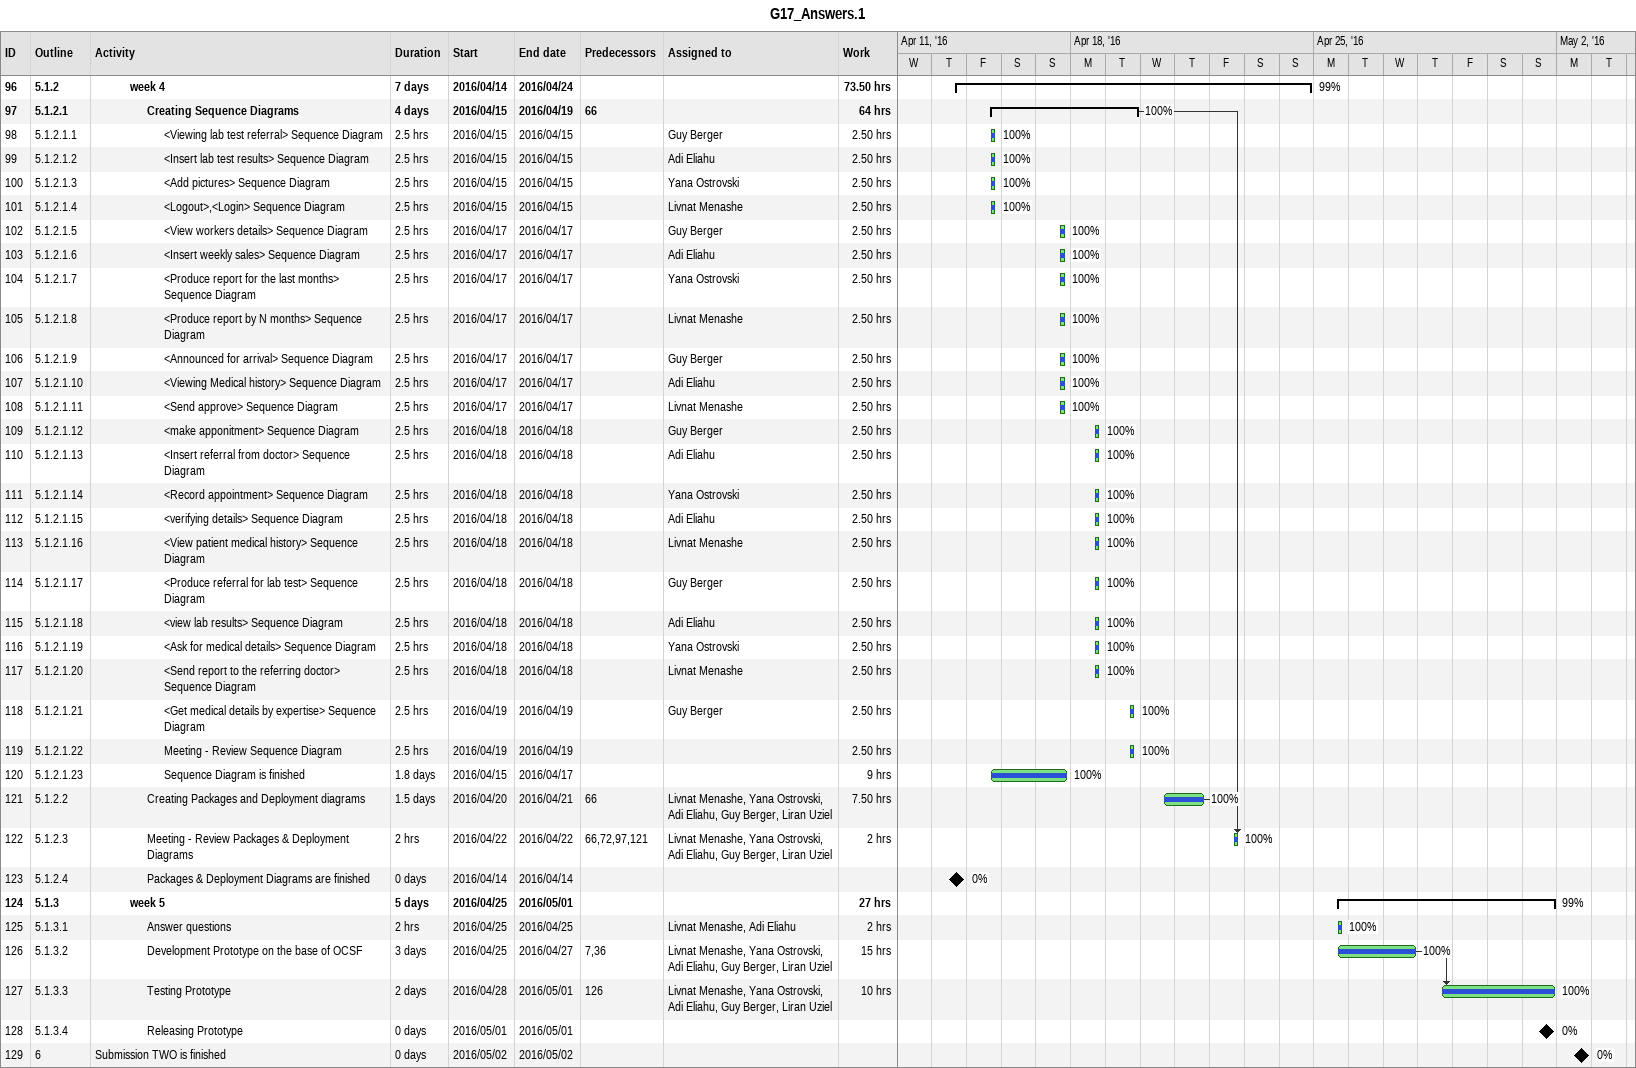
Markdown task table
G17_Answers.1

| ID | WBS | Task | Duration | Start | Finish | Predecessors | Resources | % complete | Work (h) |
|---|---|---|---|---|---|---|---|---|---|
| 96 | 5.1.2 | **week 4** | 7d | 2016-04-14 | 2016-04-24 |  |  | 99 | 73.50 |
| 97 | 5.1.2.1 | **Creating Sequence Diagrams** | 4d | 2016-04-15 | 2016-04-19 | 66 |  | 100 | 64 |
| 98 | 5.1.2.1.1 | <Viewing lab test referral> Sequence Diagram | 2.5h | 2016-04-15 | 2016-04-15 |  | Guy Berger | 100 | 2.50 |
| 99 | 5.1.2.1.2 | <Insert lab test results> Sequence Diagram | 2.5h | 2016-04-15 | 2016-04-15 |  | Adi Eliahu | 100 | 2.50 |
| 100 | 5.1.2.1.3 | <Add pictures> Sequence Diagram | 2.5h | 2016-04-15 | 2016-04-15 |  | Yana Ostrovski | 100 | 2.50 |
| 101 | 5.1.2.1.4 | <Logout>,<Login> Sequence Diagram | 2.5h | 2016-04-15 | 2016-04-15 |  | Livnat Menashe | 100 | 2.50 |
| 102 | 5.1.2.1.5 | <View workers details> Sequence Diagram | 2.5h | 2016-04-17 | 2016-04-17 |  | Guy Berger | 100 | 2.50 |
| 103 | 5.1.2.1.6 | <Insert weekly sales> Sequence Diagram | 2.5h | 2016-04-17 | 2016-04-17 |  | Adi Eliahu | 100 | 2.50 |
| 104 | 5.1.2.1.7 | <Produce report for the last months> Sequence Diagram | 2.5h | 2016-04-17 | 2016-04-17 |  | Yana Ostrovski | 100 | 2.50 |
| 105 | 5.1.2.1.8 | <Produce report by N months> Sequence Diagram | 2.5h | 2016-04-17 | 2016-04-17 |  | Livnat Menashe | 100 | 2.50 |
| 106 | 5.1.2.1.9 | <Announced for arrival> Sequence Diagram | 2.5h | 2016-04-17 | 2016-04-17 |  | Guy Berger | 100 | 2.50 |
| 107 | 5.1.2.1.10 | <Viewing Medical history> Sequence Diagram | 2.5h | 2016-04-17 | 2016-04-17 |  | Adi Eliahu | 100 | 2.50 |
| 108 | 5.1.2.1.11 | <Send approve> Sequence Diagram | 2.5h | 2016-04-17 | 2016-04-17 |  | Livnat Menashe | 100 | 2.50 |
| 109 | 5.1.2.1.12 | <make apponitment> Sequence Diagram | 2.5h | 2016-04-18 | 2016-04-18 |  | Guy Berger | 100 | 2.50 |
| 110 | 5.1.2.1.13 | <Insert referral from doctor> Sequence Diagram | 2.5h | 2016-04-18 | 2016-04-18 |  | Adi Eliahu | 100 | 2.50 |
| 111 | 5.1.2.1.14 | <Record appointment> Sequence Diagram | 2.5h | 2016-04-18 | 2016-04-18 |  | Yana Ostrovski | 100 | 2.50 |
| 112 | 5.1.2.1.15 | <verifying details> Sequence Diagram | 2.5h | 2016-04-18 | 2016-04-18 |  | Adi Eliahu | 100 | 2.50 |
| 113 | 5.1.2.1.16 | <View patient medical history> Sequence Diagram | 2.5h | 2016-04-18 | 2016-04-18 |  | Livnat Menashe | 100 | 2.50 |
| 114 | 5.1.2.1.17 | <Produce referral for lab test> Sequence Diagram | 2.5h | 2016-04-18 | 2016-04-18 |  | Guy Berger | 100 | 2.50 |
| 115 | 5.1.2.1.18 | <view lab results> Sequence Diagram | 2.5h | 2016-04-18 | 2016-04-18 |  | Adi Eliahu | 100 | 2.50 |
| 116 | 5.1.2.1.19 | <Ask for medical details> Sequence Diagram | 2.5h | 2016-04-18 | 2016-04-18 |  | Yana Ostrovski | 100 | 2.50 |
| 117 | 5.1.2.1.20 | <Send report to the referring doctor> Sequence Diagram | 2.5h | 2016-04-18 | 2016-04-18 |  | Livnat Menashe | 100 | 2.50 |
| 118 | 5.1.2.1.21 | <Get medical details by expertise> Sequence Diagram | 2.5h | 2016-04-19 | 2016-04-19 |  | Guy Berger | 100 | 2.50 |
| 119 | 5.1.2.1.22 | Meeting - Review Sequence Diagram | 2.5h | 2016-04-19 | 2016-04-19 |  |  | 100 | 2.50 |
| 120 | 5.1.2.1.23 | Sequence Diagram is finished | 1.8d | 2016-04-15 | 2016-04-17 |  |  | 100 | 9 |
| 121 | 5.1.2.2 | Creating Packages and Deployment diagrams | 1.5d | 2016-04-20 | 2016-04-21 | 66 | Livnat Menashe, Yana Ostrovski, Adi Eliahu, Guy Berger, Liran Uziel | 100 | 7.50 |
| 122 | 5.1.2.3 | Meeting - Review Packages & Deployment Diagrams | 2h | 2016-04-22 | 2016-04-22 | 66, 72, 97, 121 | Livnat Menashe, Yana Ostrovski, Adi Eliahu, Guy Berger, Liran Uziel | 100 | 2 |
| 123 | 5.1.2.4 | Packages & Deployment Diagrams are finished | 0d | 2016-04-14 | 2016-04-14 |  |  | 0 |  |
| 124 | 5.1.3 | **week 5** | 5d | 2016-04-25 | 2016-05-01 |  |  | 99 | 27 |
| 125 | 5.1.3.1 | Answer questions | 2h | 2016-04-25 | 2016-04-25 |  | Livnat Menashe, Adi Eliahu | 100 | 2 |
| 126 | 5.1.3.2 | Development Prototype on the base of OCSF | 3d | 2016-04-25 | 2016-04-27 | 7, 36 | Livnat Menashe, Yana Ostrovski, Adi Eliahu, Guy Berger, Liran Uziel | 100 | 15 |
| 127 | 5.1.3.3 | Testing Prototype | 2d | 2016-04-28 | 2016-05-01 | 126 | Livnat Menashe, Yana Ostrovski, Adi Eliahu, Guy Berger, Liran Uziel | 100 | 10 |
| 128 | 5.1.3.4 | Releasing Prototype | 0d | 2016-05-01 | 2016-05-01 |  |  | 0 |  |
| 129 | 6 | Submission TWO is finished | 0d | 2016-05-02 | 2016-05-02 |  |  | 0 |  |
